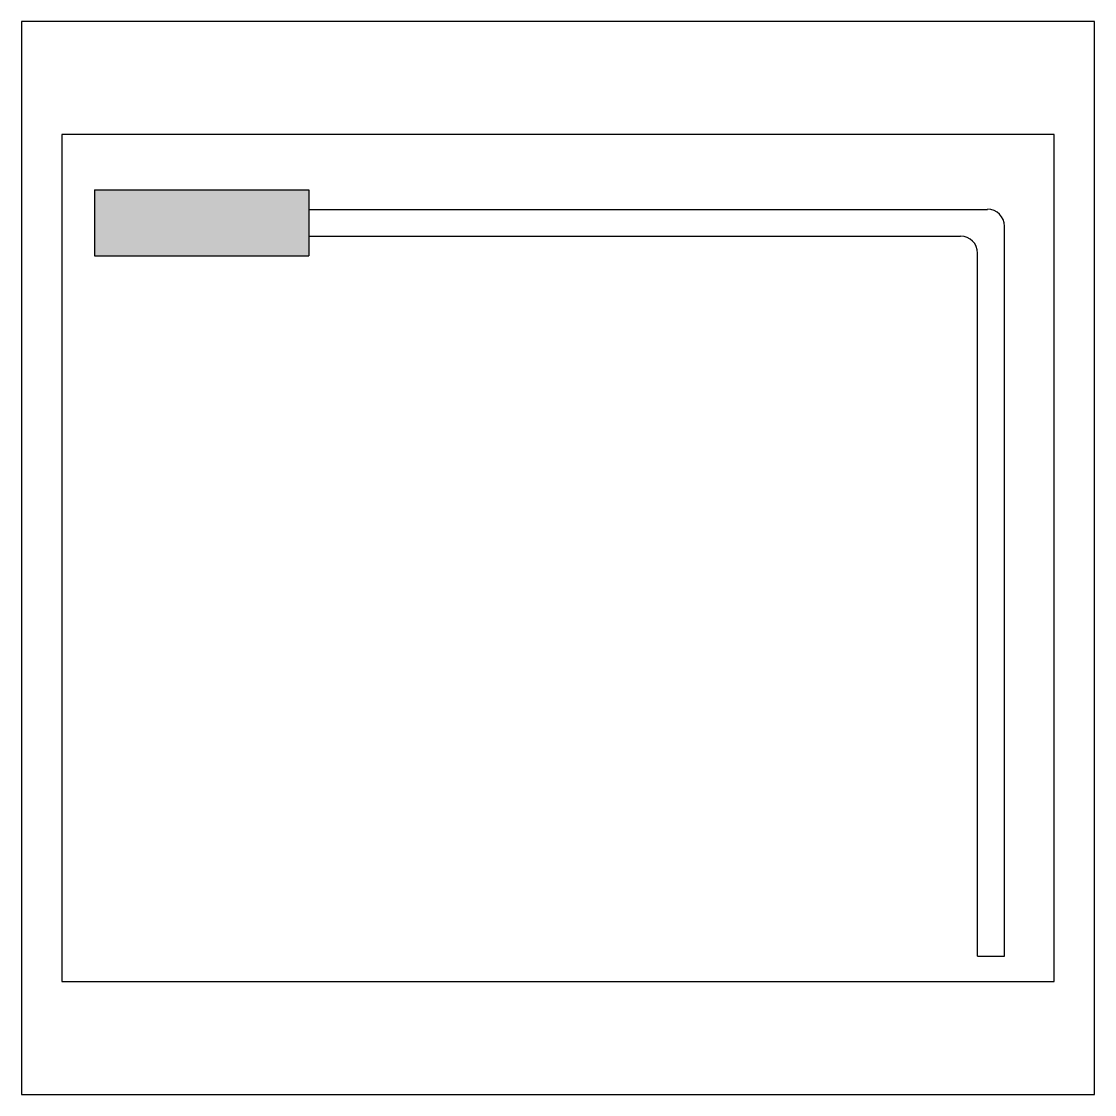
# Model space of a CAD drawing. Header units: millimetres. Extents: x 0 to 1000, y 0 to 1000.
import ezdxf

# ---------------------------------------------------------------- set-up
doc = ezdxf.new("R2010")
doc.units = ezdxf.units.MM
doc.layers.get('0').update_dxf_attribs({"color": 2})
doc.layers.add('1', color=1, linetype='Continuous')
doc.layers.add('3', color=7, linetype='Continuous')

msp = doc.modelspace()

# ---------------------------------------------------------------- hatches: boundary and pattern name
at = {"layer": '3'}
msp.add_hatch(color=256, dxfattribs=at).paths.add_polyline_path([(267.7, 843.1), (68.2, 843.1), (68.2, 781.7), (267.7, 781.7)])

# ---------------------------------------------------------------- linework, layer by layer
at = {"color": 2}
msp.add_lwpolyline([(0, 0), (1000, 0), (1000, 1000), (0, 1000)], close=True, dxfattribs=at)
at = {"layer": '1', "color": 1}
for p, q in [((37.6, 894.8), (37.6, 105.2)), ((962.4, 894.8), (37.6, 894.8)), ((962.4, 105.2), (962.4, 894.8)), ((37.6, 105.2), (962.4, 105.2))]:
    msp.add_line(p, q, dxfattribs=at)
at = {"layer": '3'}
for p, q in [((68.2, 843.1), (267.7, 843.1)), ((68.2, 843.1), (68.2, 781.7)), ((267.7, 843.1), (267.7, 781.7)), ((267.7, 824.9), (900.3, 824.9)), ((916.1, 129.1), (916.1, 809.2)), ((267.7, 799.8), (875.2, 799.8)), ((68.2, 781.7), (267.7, 781.7)), ((891, 129.1), (891, 784.1)), ((891, 129.1), (916.1, 129.1))]:
    msp.add_line(p, q, dxfattribs=at)
for centre in [(900.3, 809.2), (875.2, 784.1)]:
    msp.add_arc(centre, 15.8, 0, 90, dxfattribs=at)

doc.saveas('drawing.dxf')
